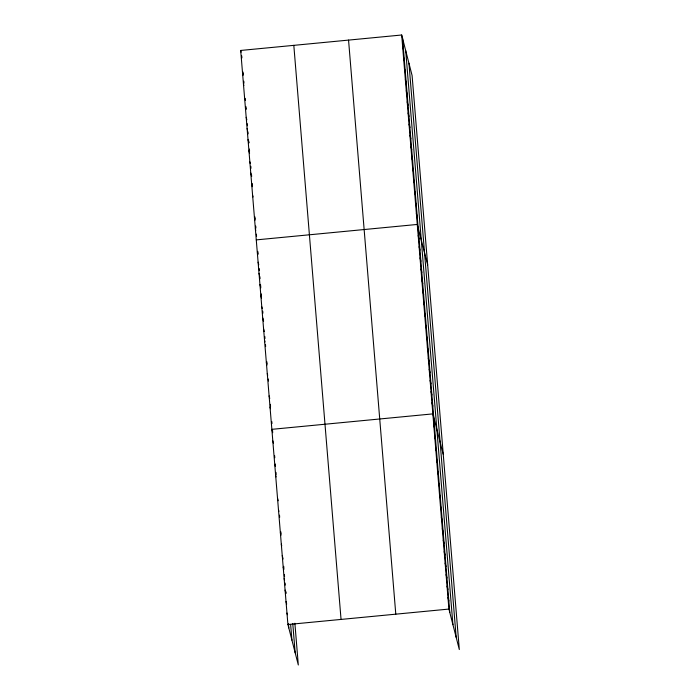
<?xml version="1.0" encoding="UTF-8"?>
<svg xmlns="http://www.w3.org/2000/svg" width="700" height="700" viewBox="0 0 700 700"><rect width="100%" height="100%" fill="white"/><g stroke="black" fill="none" stroke-linecap="round" stroke-linejoin="round"><path stroke-width="1.05" d="M294.875 623.245L298.314 665L287.919 624.523L240.686 50.453L401.686 35L412.081 75.478L459.314 649.548L448.919 609.07L401.686 35M256.27 239.89L417.279 224.446L427.665 264.924M271.863 429.336L432.863 413.884L443.257 454.37M287.919 624.523L448.919 609.07M402.605 46.148L403.471 49.516M403.524 57.286L404.39 60.664M404.442 68.434L405.309 71.811M405.361 79.572L406.227 82.95M406.271 90.72L407.137 94.098M407.19 101.859L408.056 105.236M408.109 113.006L408.975 116.384M409.027 124.154L409.894 127.523M409.938 135.293L410.812 138.67M410.856 146.44L411.723 149.817M411.775 157.579L412.641 160.956M412.694 168.726L413.56 172.104M413.613 179.865L414.479 183.242M414.523 191.013L415.389 194.39M415.441 202.16L416.308 205.529M416.36 213.299L417.226 216.676M418.189 235.585L419.064 238.963M419.108 246.733L419.974 250.11M420.026 257.871L420.892 261.249M420.945 269.019L421.811 272.396M421.864 280.166L422.73 283.535M422.774 291.305L423.64 294.683M423.692 302.453L424.559 305.83M424.611 313.591L425.477 316.969M425.53 324.739L426.396 328.116M426.44 335.877L427.315 339.255M427.359 347.025L428.225 350.402M428.277 358.172L429.144 361.541M429.196 369.311L430.062 372.689M430.115 380.459L430.981 383.836M431.025 391.598L431.891 394.975M431.944 402.745L432.81 406.123M433.808 425.373L434.674 428.741M434.752 436.852L435.619 440.23M435.697 448.332L436.564 451.71M436.642 459.812L437.509 463.19M437.588 471.293L438.454 474.67M438.533 482.773L439.399 486.15M439.469 494.252L440.344 497.63M440.414 505.741L441.289 509.119M441.359 517.221L442.225 520.599M442.304 528.701L443.17 532.079M443.249 540.181L444.115 543.559M444.194 551.661L445.06 555.039M445.139 563.141L446.005 566.519M446.084 574.63L446.95 578.008M447.029 586.11L447.895 589.488M447.974 597.59L448.84 600.968M240.686 50.453L241.124 52.141M242.524 72.739L243.171 75.267M243.443 83.877L243.871 85.566M245.49 107.013L246.138 109.541M246.19 117.311L246.838 119.849M247.109 128.459L247.537 130.148M248.019 139.597L248.885 142.975L248.719 140.954M248.938 150.745L249.585 153.274M249.856 161.884L250.285 163.572M250.775 173.031L251.641 176.409L251.475 174.379M251.685 184.17L252.341 186.707M252.604 195.317L253.041 197.006M254.441 217.604L255.089 220.141M255.36 228.751L255.789 230.44M257.408 251.877L258.055 254.415M258.108 262.176L258.755 264.714M259.026 273.324L259.455 275.012M259.936 284.471L260.811 287.849M260.855 295.61L261.511 298.148M261.774 306.757L262.211 308.446M262.692 317.896L263.559 321.274L263.392 319.252M263.611 329.044L264.259 331.572M264.521 340.183L264.959 341.871M266.359 362.477L267.006 365.006M267.277 373.616L267.706 375.305M269.106 395.902L269.762 398.44M270.025 407.05L270.463 408.739M272.072 430.185L272.729 432.714M272.808 440.816L273.455 443.354M274.908 464.625L275.345 466.314M275.634 475.265L276.071 476.954M277.524 498.225L278.18 500.754M278.469 509.705L278.906 511.394M280.359 532.665L281.006 535.202M281.304 544.154L281.741 545.843M282.249 555.634L283.115 559.011M283.194 567.114L283.841 569.642M284.139 578.594L284.567 580.282M285.084 590.074L285.95 593.451L285.775 591.369M286.029 601.554L286.676 604.091M286.974 613.043L287.402 614.731M408.94 63.236L456.173 637.306M405.703 50.619L452.926 624.689M402.561 38.377L449.785 612.447M348.556 40.101L395.789 614.171M293.816 45.351L341.049 619.421M292.757 623.534L295.164 652.759M290.64 624.488L291.926 640.141M241.719 55.851L241.885 57.881M243.057 72.065L243.224 74.086M243.801 81.183L243.976 83.204M245.219 98.402L245.385 100.424M245.892 106.505L246.059 108.535M247.31 123.725L247.476 125.755M247.975 131.836L248.141 133.857M249.392 149.056L249.559 151.077M250.81 166.276L250.976 168.306M252.219 183.496L252.394 185.526M254.975 216.93L255.141 218.96M255.727 226.047L255.894 228.078M256.392 234.15L256.559 236.18M257.81 251.37L257.976 253.4M259.227 268.599L259.394 270.62M259.892 276.701L260.059 278.731M260.558 284.804L260.724 286.834M261.31 293.921L261.476 295.951M262.727 311.141L262.894 313.171M264.81 336.473L264.976 338.494M265.475 344.575L265.641 346.605M266.892 361.795L267.059 363.825M268.31 379.024L268.476 381.045M270.392 404.346L270.559 406.376M271.81 421.566L271.976 423.596M272.475 429.678L272.641 431.699M274.619 455.674L274.785 457.765M275.301 464.03L275.476 466.113M275.993 472.377L276.159 474.46M279.51 515.174L279.685 517.256M280.884 531.869L281.059 533.96M283.719 566.317L283.885 568.4M284.401 574.665L284.576 576.756M285.092 583.012L285.259 585.104M288.444 623.726L288.785 627.9"/></g></svg>
